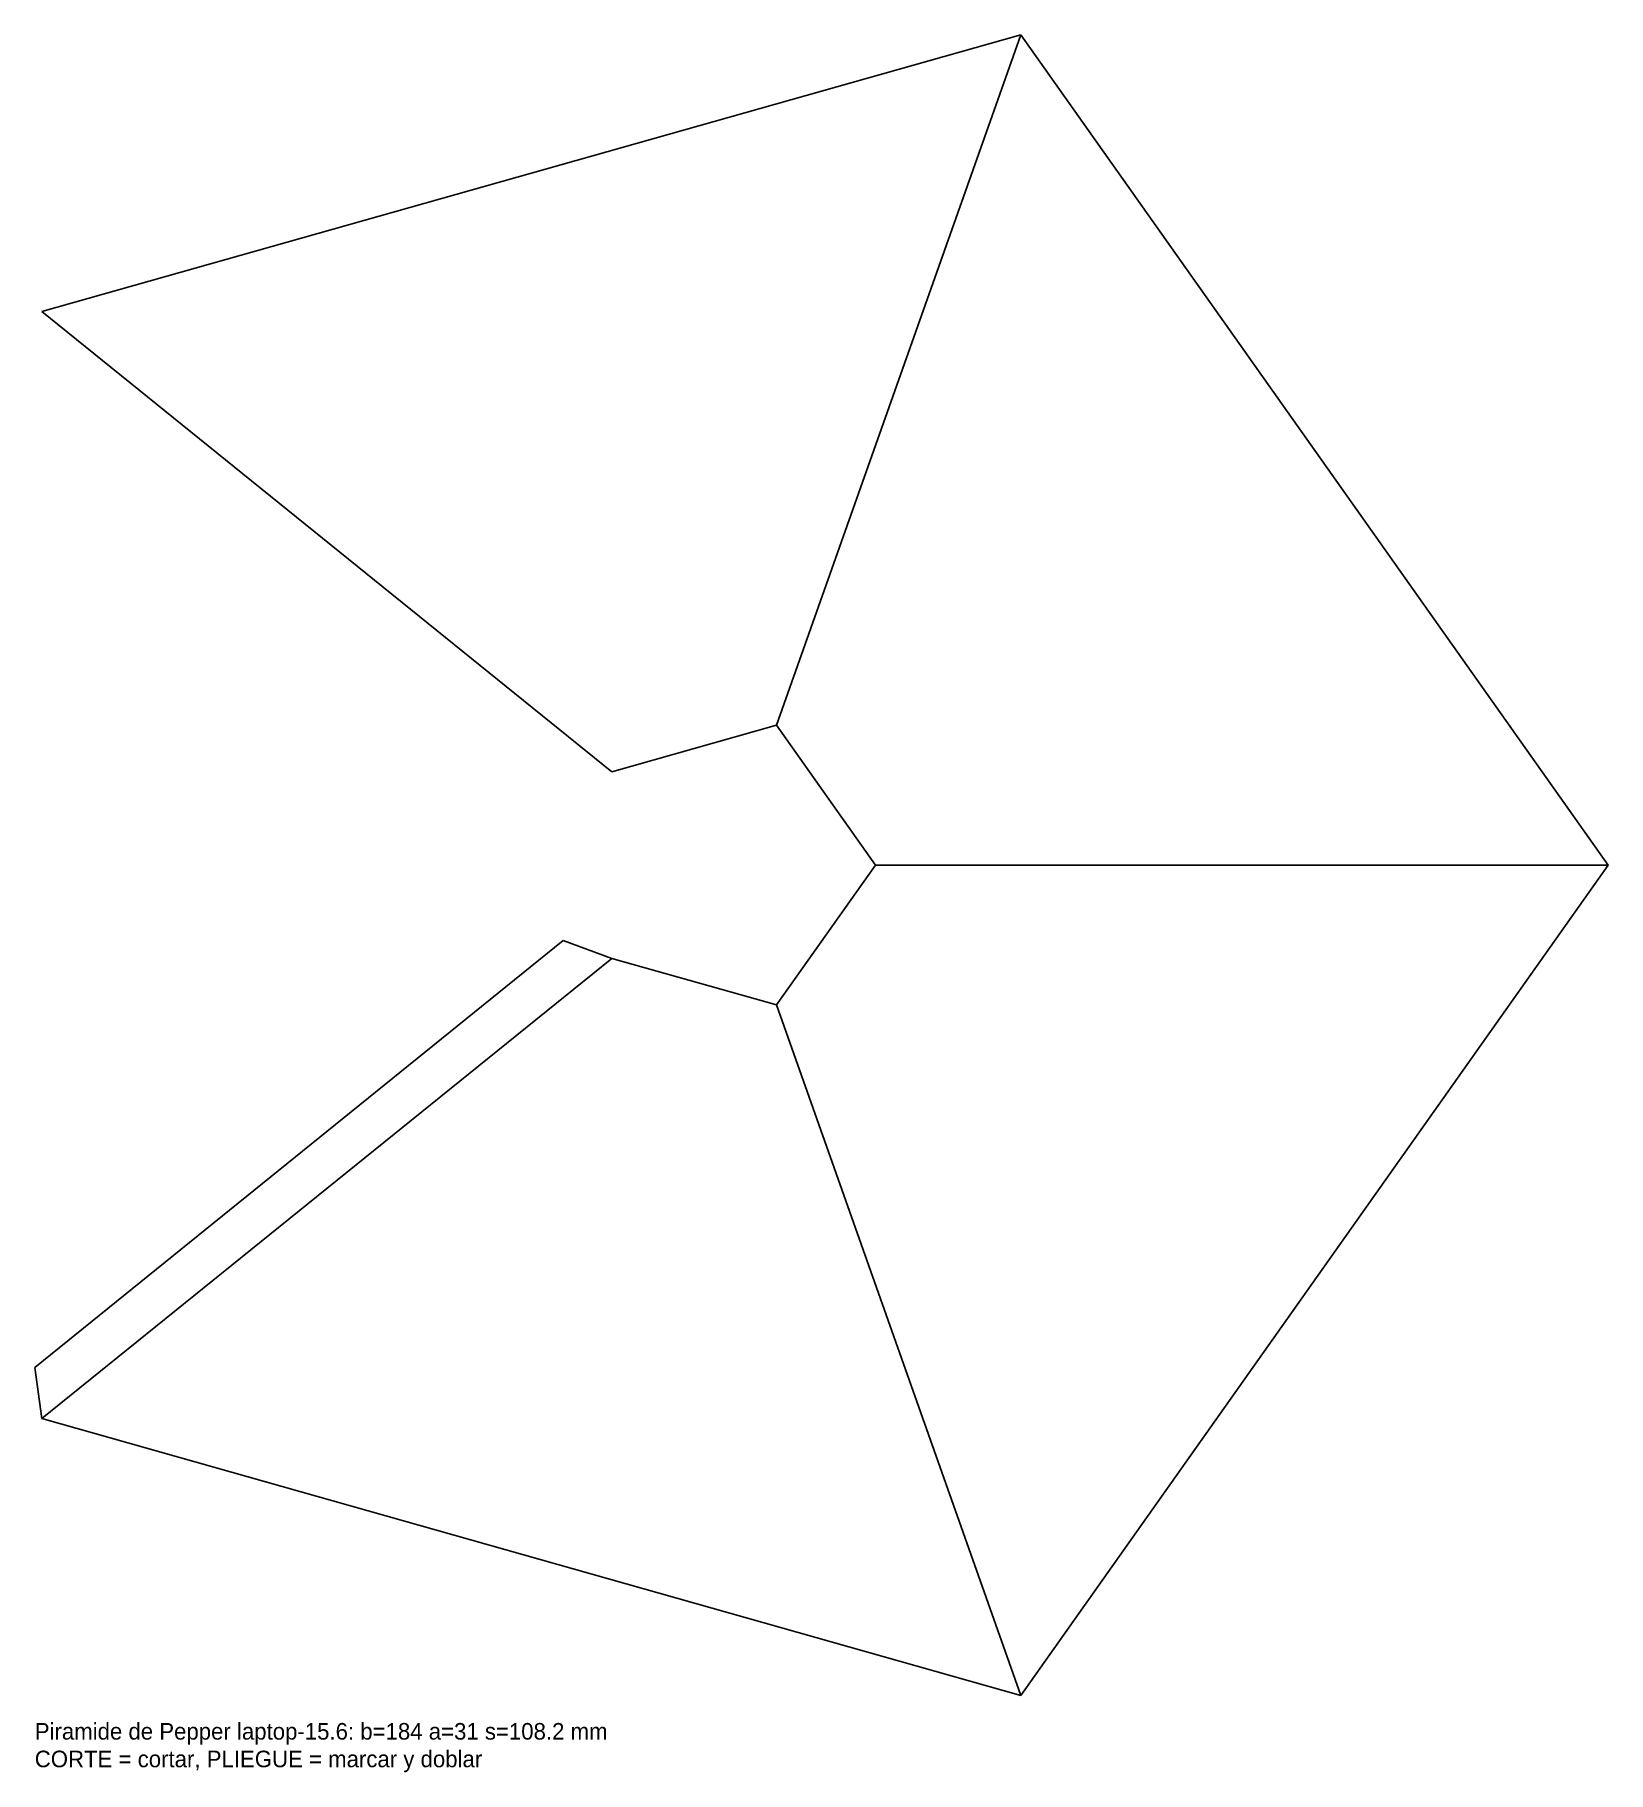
# Model space of a CAD drawing. Header units: millimetres. Extents: x -125 to 159, y -164 to 150.
import ezdxf

# ---------------------------------------------------------------- set-up
doc = ezdxf.new("R2010")
doc.units = ezdxf.units.MM

msp = doc.modelspace()

# ---------------------------------------------------------------- linework, layer by layer
at = {"layer": 'CORTE', "color": 1}
for p, q in [((-123.938, 100.157), (53.116, 150.235)), ((53.116, 150.235), (159.349, 0)), ((-20.881, 16.874), (-123.938, 100.157)), ((-20.881, 16.874), (8.949, 25.311)), ((8.949, 25.311), (26.847, 0)), ((26.847, 0), (8.949, -25.311)), ((159.349, 0), (53.116, -150.235)), ((-29.642, -13.669), (-125.233, -90.918)), ((-20.881, -16.874), (-29.642, -13.669)), ((8.949, -25.311), (-20.881, -16.874)), ((-125.233, -90.918), (-123.938, -100.157)), ((53.116, -150.235), (-123.938, -100.157))]:
    msp.add_line(p, q, dxfattribs=at)
at = {"layer": 'PLIEGUE', "color": 5}
for p, q in [((8.949, 25.311), (53.116, 150.235)), ((26.847, 0), (159.349, 0)), ((-20.881, -16.874), (-123.938, -100.157)), ((8.949, -25.311), (53.116, -150.235))]:
    msp.add_line(p, q, dxfattribs=at)

# ---------------------------------------------------------------- texts
at = {"layer": 'NOTAS', "color": 8}
for s, p in [('Piramide de Pepper laptop-15.6: b=184 a=31 s=108.2 mm', (-125.233, -158.235)), ('CORTE = cortar, PLIEGUE = marcar y doblar', (-125.233, -163.235))]:
    msp.add_text(s, height=3, dxfattribs=at).set_placement(p)

doc.saveas('drawing.dxf')
